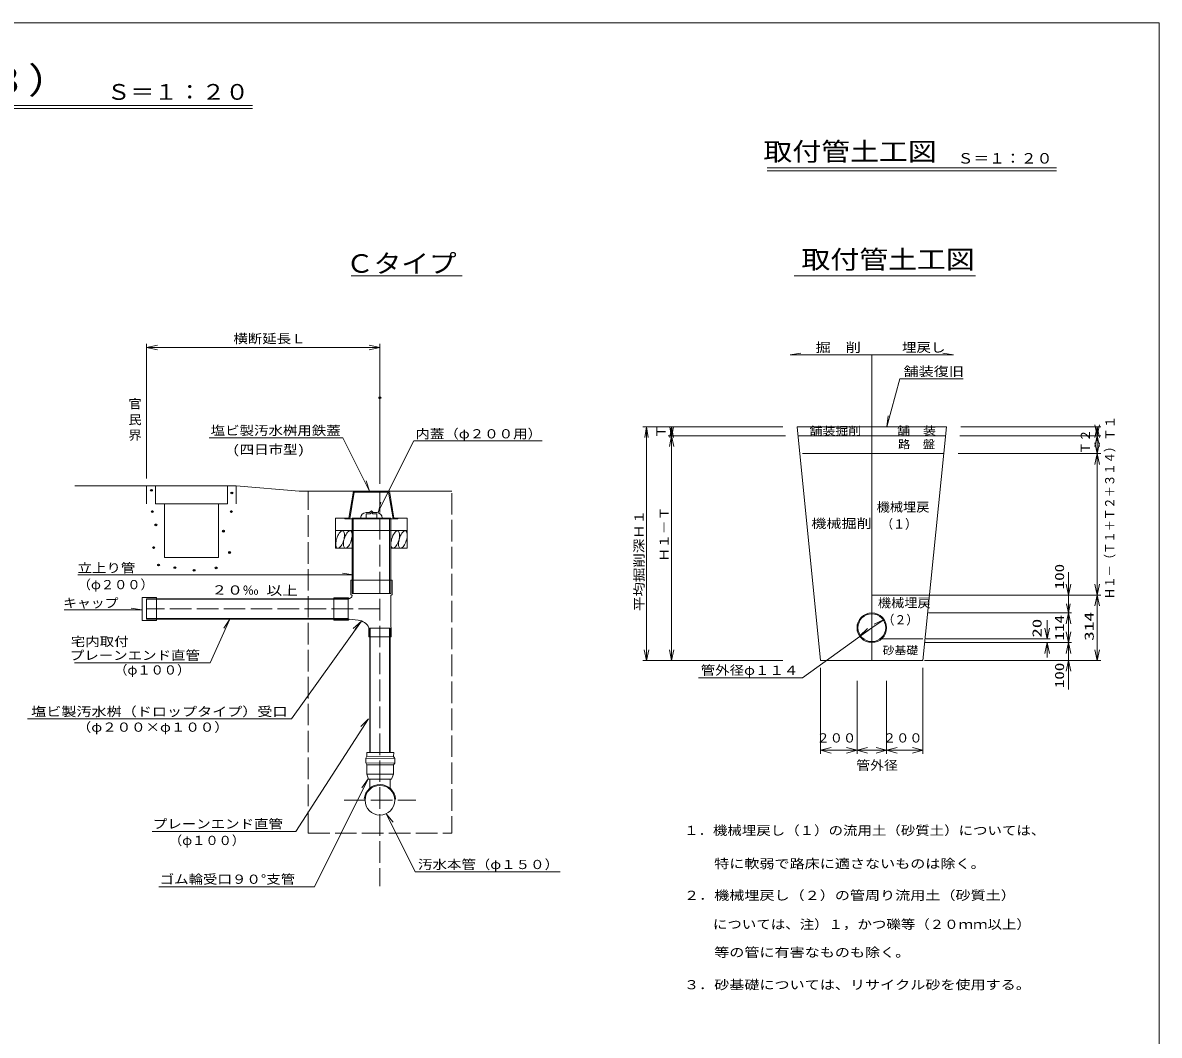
# Model space of a CAD drawing. Units: millimetres on the paper. Extents: x -390 to 406, y -282 to 282.
# Drawn here: x 88.9 to 405.5, y 0 to 282 of the extents above; entities that cross this region are included whole.
import ezdxf
from ezdxf.enums import TextEntityAlignment as Align

# ---------------------------------------------------------------- set-up
doc = ezdxf.new("R2010")
doc.units = ezdxf.units.MM
doc.header["$PDMODE"] = 32
doc.header["$PDSIZE"] = 0.5
doc.linetypes.add('DASHED', pattern=[7.5, 6, -1.5])
for name, color, linetype, lineweight in [('0-1__0-1_レイヤ1', 7, 'Continuous', 18), ('0-2__0-2_レイヤ2', 7, 'Continuous', 18), ('0-3__0-3_レイヤ3', 7, 'Continuous', 18), ('0-4__0-4_レイヤ4', 7, 'Continuous', 18), ('1-D__0-0_', 7, 'Continuous', 18)]:
    doc.layers.add(name, color=color, linetype=linetype, lineweight=lineweight)
for name, color, linetype in [('0-6__0-6_レイヤ22', 7, 'Continuous'), ('0-7__0-8_レイヤ53', 7, 'Continuous'), ('0-8__0-9_レイヤ59', 7, 'Continuous'), ('0-9__0-A_レイヤ66', 7, 'Continuous'), ('0-B__0-C_レイヤ72', 7, 'Continuous'), ('0-C__0-D_レイヤ76', 7, 'Continuous'), ('0-D__0-E_レイヤ77', 7, 'Continuous'), ('1-0__1-2_レイヤ118', 7, 'Continuous'), ('1-4__1-6_レイヤ153', 7, 'Continuous'), ('1-6__1-8_レイヤ190', 7, 'Continuous'), ('1-8__1-B_レイヤ200', 7, 'Continuous'), ('1-9__1-C_レイヤ202', 7, 'Continuous')]:
    doc.layers.add(name, color=color, linetype=linetype)
doc.styles.add('ＭＳ ゴシック', font='')
doc.styles.get('ＭＳ ゴシック').set_extended_font_data('MS Gothic')

msp = doc.modelspace()

# ---------------------------------------------------------------- linework, layer by layer
at = {"layer": '0-1__0-1_レイヤ1'}
for p, q in [((-124.846, 258.94), (152.917, 258.94)), ((-124.846, 258.14), (152.917, 258.14)), ((296.306, 241.554), (337.889, 241.554)), ((376.849, 241.554), (296.306, 241.554)), ((296.306, 240.754), (337.889, 240.754)), ((376.849, 240.754), (296.306, 240.754)), ((305.688, 189.991), (302.688, 189.491)), ((345.188, 189.991), (348.188, 189.491)), ((302.688, 189.491), (348.188, 189.491)), ((325.438, 189.491), (325.438, 104.367)), ((329.654, 169.491), (333.224, 182.804)), ((333.224, 182.804), (350.888, 182.804)), ((262.188, 166.491), (262.688, 169.491)), ((262.688, 104.367), (262.688, 169.491)), ((263.188, 166.491), (262.688, 169.491)), ((269.188, 166.491), (269.688, 169.491)), ((269.188, 169.443), (269.688, 166.443)), ((270.188, 166.491), (269.688, 169.491)), ((270.188, 169.443), (269.688, 166.443)), ((311.188, 104.367), (304.675, 169.491)), ((339.688, 104.367), (346.2, 169.491)), ((306.097, 161.991), (325.438, 161.991)), ((176.058, 135.663), (180.658, 135.663)), ((191.458, 135.663), (196.058, 135.663)), ((380.188, 117.617), (380.188, 129.012)), ((325.438, 122.617), (341.513, 122.617)), ((341.728, 122.617), (389.188, 122.617)), ((341.245, 117.617), (381.088, 117.617)), ((380.188, 117.617), (379.656, 120.117)), ((380.188, 117.617), (380.719, 120.117)), ((380.188, 117.617), (380.825, 114.617)), ((144.932, 113.359), (146.618, 115.89)), ((322.019, 111.183), (328.856, 115.8)), ((326.09, 114.536), (328.856, 115.8)), ((374.279, 110.417), (374.279, 115.599)), ((306.158, 99.574), (325.438, 113.492)), ((324.226, 113.276), (322.019, 111.183)), ((380.188, 109.367), (379.55, 112.367)), ((380.188, 109.367), (380.825, 112.367)), ((340.088, 109.367), (381.088, 109.367)), ((340.439, 110.417), (375.147, 110.417)), ((374.279, 109.367), (374.279, 105.257)), ((380.188, 109.367), (379.55, 106.367)), ((380.188, 96.304), (380.188, 109.367)), ((380.188, 109.367), (380.825, 106.367)), ((388.188, 104.367), (388.188, 110.417)), ((340.088, 104.367), (381.088, 104.367)), ((306.158, 99.574), (277.208, 99.574)), ((321.313, 98.725), (321.313, 78.367)), ((329.563, 78.367), (329.563, 98.725)), ((311.188, 79.367), (314.085, 80.143)), ((311.188, 79.367), (314.085, 80.143)), ((311.188, 79.367), (314.085, 80.143)), ((311.188, 79.367), (314.085, 80.143)), ((311.188, 79.367), (314.085, 80.143)), ((311.188, 79.367), (314.085, 78.59)), ((311.188, 79.367), (314.085, 78.59)), ((311.188, 79.367), (314.085, 78.59)), ((311.188, 79.367), (314.085, 78.59)), ((311.188, 79.367), (314.085, 78.59)), ((311.188, 79.367), (321.313, 79.367)), ((321.313, 79.367), (318.415, 80.143)), ((321.313, 79.367), (318.415, 78.59)), ((321.313, 79.367), (324.21, 80.143)), ((321.313, 79.367), (329.563, 79.367)), ((321.313, 79.367), (324.21, 78.59)), ((329.563, 79.367), (326.665, 80.143)), ((329.563, 79.367), (326.665, 78.59)), ((329.563, 79.367), (332.46, 80.143)), ((329.563, 79.367), (339.688, 79.367)), ((329.563, 79.367), (332.46, 78.59)), ((339.688, 79.367), (336.79, 80.143)), ((339.688, 79.367), (336.79, 78.59))]:
    msp.add_line(p, q, dxfattribs=at)
at = {"layer": '0-1__0-1_レイヤ1', "linetype": 'DASHED'}
for p, q in [((168.433, 56.332), (168.433, 151.554)), ((208.433, 151.009), (208.433, 56.332)), ((168.433, 56.332), (208.433, 56.332))]:
    msp.add_line(p, q, dxfattribs=at)
at = {"layer": '0-1__0-1_レイヤ1'}
for points in [[(329.948, 172.518), (329.654, 169.491), (329.948, 172.518)], [(300.688, 169.491), (261.688, 169.491), (300.688, 169.491)], [(269.688, 104.367), (269.688, 161.991), (269.688, 169.491)], [(305.37, 169.491), (325.438, 169.491), (304.675, 169.491)], [(346.2, 169.491), (325.438, 169.491), (346.2, 169.491)], [(350.188, 169.491), (389.188, 169.491), (350.188, 169.491)], [(388.188, 110.417), (388.188, 161.991), (388.188, 166.991), (388.188, 169.491)], [(301.415, 166.991), (268.688, 166.991), (301.415, 166.991)], [(304.925, 166.991), (325.438, 166.991), (305.612, 166.991)], [(325.438, 166.991), (345.95, 166.991), (325.438, 166.991)], [(349.945, 166.991), (389.188, 166.991), (349.945, 166.991)], [(325.438, 161.991), (345.45, 161.991), (325.438, 161.991)], [(349.46, 161.991), (389.188, 161.991), (349.46, 161.991)], [(380.188, 109.367), (380.188, 117.617), (379.55, 114.617)], [(339.673, 110.417), (328.187, 110.417), (339.673, 110.417)], [(350.188, 109.367), (381.088, 109.367), (350.188, 109.367)], [(300.688, 104.367), (261.688, 104.367), (300.688, 104.367)], [(311.188, 104.367), (325.438, 104.367), (311.688, 104.367)], [(311.188, 102.367), (311.188, 78.367), (311.188, 102.367)], [(339.688, 104.367), (325.438, 104.367), (339.188, 104.367)], [(339.688, 102.367), (339.688, 78.367), (339.688, 102.367)], [(350.188, 104.367), (389.188, 104.367), (350.188, 104.367)]]:
    msp.add_lwpolyline(points, dxfattribs=at)
for radius, start, end in [(4.125, 90, 270), (4.125, 90, 270), (3.87, 90, 270), (3.87, 90, 270), (4.125, 270, 90), (4.125, 270, 90), (3.87, 270, 90), (3.87, 270, 90)]:
    msp.add_arc((325.438, 113.492), radius, start, end, dxfattribs=at)
at = {"layer": '0-2__0-2_レイヤ2'}
for points in [[(405.5, 282), (-390.5, 282), (-390.5, -282)], [(-390.5, -282), (405.5, -282), (405.5, 282)]]:
    msp.add_lwpolyline(points, dxfattribs=at)
at = {"layer": '0-3__0-3_レイヤ3'}
for p, q in [((180.433, 211.554), (211.343, 211.554)), ((303.855, 211.554), (343.438, 211.554)), ((354.34, 211.554), (303.855, 211.554)), ((325.438, 211.554), (305.855, 211.554)), ((123.433, 155.054), (123.433, 192.554)), ((123.433, 191.554), (126.433, 192.192)), ((123.433, 191.554), (188.433, 191.554)), ((123.433, 191.554), (126.433, 190.916)), ((188.433, 191.554), (185.433, 192.192)), ((188.433, 191.554), (185.433, 190.916)), ((188.433, 153.554), (188.433, 192.554)), ((325.438, 104.367), (325.438, 189.491)), ((388.188, 166.991), (387.55, 169.991)), ((388.188, 169.491), (387.55, 166.491)), ((388.188, 166.991), (388.825, 169.991)), ((388.188, 169.491), (388.825, 166.491)), ((178.119, 166.359), (140.885, 166.359)), ((185.521, 151.554), (178.119, 166.359)), ((269.688, 166.991), (269.05, 163.991)), ((269.688, 166.991), (270.325, 163.991)), ((388.188, 166.991), (387.55, 163.991)), ((388.188, 161.991), (387.55, 164.991)), ((388.188, 166.991), (388.825, 163.991)), ((388.188, 161.991), (388.825, 164.991)), ((388.188, 161.991), (387.55, 158.991)), ((388.188, 161.991), (388.825, 158.991)), ((118.433, 153.054), (103.433, 153.054)), ((123.433, 153.054), (118.433, 153.054)), ((123.433, 153.054), (123.433, 148.054)), ((145.933, 153.054), (123.433, 153.054)), ((125.933, 153.054), (123.433, 153.054)), ((125.933, 148.054), (125.933, 153.054)), ((145.933, 153.054), (145.933, 148.054)), ((148.433, 153.054), (145.933, 153.054)), ((148.433, 153.054), (148.433, 148.054)), ((165.933, 151.554), (148.433, 153.054)), ((185.521, 151.554), (184.627, 154.461)), ((208.433, 151.554), (165.933, 151.554)), ((181.058, 151.554), (179.808, 144.054)), ((181.274, 151.299), (180.024, 143.799)), ((181.058, 151.554), (191.058, 151.554)), ((181.274, 151.299), (190.842, 151.299)), ((190.842, 151.299), (192.092, 143.799)), ((191.058, 151.554), (192.308, 144.054)), ((128.433, 148.054), (125.933, 148.054)), ((143.433, 148.054), (128.433, 148.054)), ((128.433, 133.054), (128.433, 148.054)), ((143.433, 148.054), (143.433, 133.054)), ((145.933, 148.054), (143.433, 148.054)), ((185.558, 145.554), (186.058, 146.054)), ((185.682, 145.254), (186.058, 145.63)), ((186.058, 146.054), (186.558, 145.554)), ((186.058, 145.63), (186.434, 145.254)), ((187.896, 145.516), (188.668, 148.484)), ((176.058, 135.663), (176.058, 144.054)), ((176.058, 144.054), (179.808, 144.054)), ((180.658, 144.054), (191.458, 144.054)), ((180.658, 144.054), (180.658, 123.054)), ((180.983, 143.799), (180.983, 123.054)), ((184.558, 145.554), (185.558, 145.554)), ((184.558, 145.254), (184.558, 144.054)), ((184.558, 145.254), (185.682, 145.254)), ((186.434, 145.254), (187.558, 145.254)), ((186.558, 145.554), (187.558, 145.554)), ((187.542, 145.254), (187.542, 144.054)), ((191.133, 143.799), (191.133, 123.054)), ((191.458, 144.054), (191.458, 123.054)), ((192.308, 144.054), (196.058, 144.054)), ((193.458, 144.054), (193.458, 143.799)), ((196.058, 144.054), (196.058, 135.663)), ((181.058, 140.554), (176.058, 140.554)), ((191.058, 140.554), (181.058, 140.554)), ((196.058, 140.554), (191.058, 140.554)), ((143.433, 133.054), (128.433, 133.054)), ((180.983, 128.237), (104.294, 128.237)), ((180.983, 128.237), (177.983, 128.737)), ((180.308, 126.74), (180.308, 122.74)), ((191.808, 126.74), (180.308, 126.74)), ((191.808, 126.74), (191.808, 122.74)), ((380.188, 122.617), (379.55, 125.617)), ((380.188, 122.617), (380.825, 125.617)), ((388.188, 122.617), (387.55, 125.617)), ((388.188, 122.617), (388.825, 125.617)), ((126.183, 121.889), (122.183, 121.889)), ((122.183, 115.515), (122.183, 121.889)), ((179.558, 121.59), (123.433, 121.59)), ((123.433, 121.59), (123.433, 115.89)), ((179.558, 121.44), (123.433, 121.44)), ((126.183, 115.515), (126.183, 121.889)), ((175.558, 121.84), (175.558, 115.64)), ((179.558, 121.84), (175.558, 121.84)), ((179.558, 121.84), (179.858, 121.59)), ((179.558, 115.89), (179.558, 121.59)), ((180.308, 122.74), (180.658, 122.44)), ((191.458, 123.054), (180.658, 123.054)), ((191.808, 122.74), (191.458, 122.44)), ((191.458, 113.74), (191.458, 122.44)), ((388.188, 122.617), (387.55, 119.617)), ((388.188, 122.617), (388.825, 119.617)), ((122.138, 118.448), (100.505, 118.448)), ((122.138, 118.448), (119.138, 118.948)), ((126.183, 115.515), (122.183, 115.515)), ((179.558, 116.04), (123.433, 116.04)), ((179.558, 115.89), (123.433, 115.89)), ((146.618, 115.89), (141.149, 103.726)), ((179.558, 115.64), (175.558, 115.64)), ((183.261, 115.377), (180.997, 113.308)), ((183.261, 115.377), (181.472, 112.917)), ((185.333, 113.49), (185.333, 110.99)), ((191.533, 110.99), (185.333, 110.99)), ((191.283, 113.369), (185.583, 113.369)), ((185.583, 113.369), (185.583, 78.788)), ((185.733, 113.369), (185.733, 78.787)), ((191.133, 113.369), (191.133, 78.748)), ((191.283, 113.369), (191.283, 78.747)), ((191.458, 113.74), (191.533, 113.49)), ((191.533, 113.49), (191.533, 110.99)), ((374.279, 110.417), (373.641, 113.417)), ((374.279, 110.417), (374.916, 113.417)), ((374.279, 109.367), (373.641, 106.367)), ((374.279, 109.367), (374.916, 106.367)), ((262.688, 104.367), (262.05, 107.367)), ((262.688, 104.367), (263.325, 107.367)), ((269.688, 104.367), (269.05, 107.367)), ((269.688, 104.367), (270.325, 107.367)), ((388.188, 104.367), (387.55, 107.367)), ((388.188, 104.367), (388.825, 107.367)), ((141.149, 103.726), (103.319, 103.726)), ((380.188, 104.367), (379.55, 101.367)), ((380.188, 104.367), (380.825, 101.367)), ((185.284, 88.175), (183.123, 85.999)), ((185.183, 71.382), (183.394, 68.923)), ((185.583, 68.777), (185.583, 71.333)), ((191.283, 71.333), (191.283, 68.777)), ((184.072, 65.806), (184.321, 65.786)), ((192.8, 65.72), (192.551, 65.705)), ((190.159, 61.711), (192.073, 59.314))]:
    msp.add_line(p, q, dxfattribs=at)
at = {"layer": '0-3__0-3_レイヤ3', "linetype": 'DASHED'}
for p, q in [((188.433, 151.554), (188.433, 41.488)), ((188.433, 118.74), (123.433, 118.74)), ((178.433, 65.458), (198.433, 65.458))]:
    msp.add_line(p, q, dxfattribs=at)
at = {"layer": '0-3__0-3_レイヤ3'}
for points in [[(187.866, 145.575), (197.866, 165.575), (233.623, 165.575)], [(178.658, 144.054), (178.658, 143.799), (180.658, 143.799)], [(180.658, 143.799), (191.458, 143.799), (193.458, 143.799)], [(183.261, 115.377), (163.769, 88.139), (90.239, 88.139)], [(179.558, 115.64), (179.858, 115.89), (182.391, 115.58)], [(185.284, 88.175), (165.052, 56.784), (124.959, 56.784)], [(185.183, 71.382), (170.183, 41.382), (126.809, 41.382)], [(190.14, 61.772), (198.285, 45.482), (238.602, 45.482)]]:
    msp.add_lwpolyline(points, dxfattribs=at)
msp.add_circle((188.433, 65.458), 4.125, dxfattribs=at)
for centre, radius, start, end in [((184.558, 144.054), 1.5, 90, 179.99998), ((187.558, 144.054), 1.5, 0, 90), ((179.667, 122.572), 1, 281.02939, 352.44199), ((182.125, 112.09), 3.5, 23.57729, 85.63799), ((188.433, 65.458), 4.375, 3.43419, 175.43129)]:
    msp.add_arc(centre, radius, start, end, dxfattribs=at)
at = {"layer": '0-4__0-4_レイヤ4'}
for points in [[(178.106, 140.447), (177.929, 140.463), (177.734, 140.405), (177.528, 140.277), (177.317, 140.082), (177.107, 139.825), (176.905, 139.514), (176.716, 139.159), (176.547, 138.771), (176.402, 138.362), (176.286, 137.943), (176.203, 137.528), (176.155, 137.129), (176.143, 136.759), (176.168, 136.428), (176.229, 136.146), (176.325, 135.923), (176.452, 135.765), (176.606, 135.677), (176.783, 135.661), (176.977, 135.718), (177.183, 135.846), (177.395, 136.042), (177.605, 136.299), (177.807, 136.61), (177.996, 136.964), (178.165, 137.352), (178.31, 137.762), (178.425, 138.18), (178.509, 138.596), (178.557, 138.994), (178.569, 139.365), (178.543, 139.696), (178.482, 139.977), (178.387, 140.2), (178.26, 140.358)], [(180.231, 140.447), (180.054, 140.463), (179.859, 140.405), (179.653, 140.277), (179.442, 140.082), (179.232, 139.825), (179.03, 139.514), (178.841, 139.159), (178.672, 138.771), (178.527, 138.362), (178.411, 137.943), (178.328, 137.528), (178.28, 137.129), (178.268, 136.759), (178.293, 136.428), (178.354, 136.146), (178.45, 135.923), (178.577, 135.765), (178.731, 135.677), (178.908, 135.661), (179.102, 135.718), (179.308, 135.846), (179.519, 136.042), (179.729, 136.299), (179.932, 136.61), (180.121, 136.964), (180.29, 137.352), (180.435, 137.762), (180.55, 138.18), (180.634, 138.596), (180.682, 138.994), (180.694, 139.365), (180.668, 139.696), (180.607, 139.977), (180.512, 140.2), (180.385, 140.358)], [(193.448, 140.447), (193.271, 140.463), (193.077, 140.405), (192.871, 140.277), (192.66, 140.082), (192.45, 139.825), (192.247, 139.514), (192.058, 139.159), (191.889, 138.771), (191.744, 138.362), (191.629, 137.943), (191.545, 137.528), (191.497, 137.129), (191.486, 136.759), (191.511, 136.428), (191.572, 136.146), (191.667, 135.923), (191.794, 135.765), (191.948, 135.677), (192.125, 135.661), (192.32, 135.718), (192.526, 135.846), (192.737, 136.042), (192.947, 136.299), (193.149, 136.61), (193.338, 136.964), (193.508, 137.352), (193.652, 137.762), (193.768, 138.18), (193.851, 138.596), (193.899, 138.994), (193.911, 139.365), (193.886, 139.696), (193.825, 139.977), (193.729, 140.2), (193.603, 140.358)], [(195.573, 140.447), (195.396, 140.463), (195.202, 140.405), (194.996, 140.277), (194.785, 140.082), (194.575, 139.825), (194.372, 139.514), (194.183, 139.159), (194.014, 138.771), (193.869, 138.362), (193.754, 137.943), (193.67, 137.528), (193.622, 137.129), (193.61, 136.759), (193.636, 136.428), (193.697, 136.146), (193.792, 135.923), (193.919, 135.765), (194.073, 135.677), (194.25, 135.661), (194.445, 135.718), (194.651, 135.846), (194.862, 136.042), (195.072, 136.299), (195.274, 136.61), (195.463, 136.964), (195.632, 137.352), (195.777, 137.762), (195.893, 138.18), (195.976, 138.596), (196.024, 138.994), (196.036, 139.365), (196.011, 139.696), (195.95, 139.977), (195.854, 140.2), (195.727, 140.358)]]:
    msp.add_lwpolyline(points, close=True, dxfattribs=at)
at = {"layer": '0-6__0-6_レイヤ22'}
msp.add_point((126.785, 130.972), dxfattribs=at)
at = {"layer": '0-7__0-8_レイヤ53'}
msp.add_point((146.556, 134.462), dxfattribs=at)
at = {"layer": '0-8__0-9_レイヤ59'}
msp.add_point((144.825, 140.398), dxfattribs=at)
at = {"layer": '0-9__0-A_レイヤ66'}
for p in [(125.037, 145.84), (147.051, 145.84)]:
    msp.add_point(p, dxfattribs=at)
at = {"layer": '0-B__0-C_レイヤ72'}
msp.add_point((124.789, 151.776), dxfattribs=at)
at = {"layer": '0-C__0-D_レイヤ76'}
msp.add_point((131.341, 130.239), dxfattribs=at)
at = {"layer": '0-D__0-E_レイヤ77'}
msp.add_point((142.784, 130.15), dxfattribs=at)
at = {"layer": '1-0__1-2_レイヤ118'}
msp.add_point((125.408, 135.822), dxfattribs=at)
at = {"layer": '1-4__1-6_レイヤ153'}
msp.add_point((188.433, 177.554), dxfattribs=at)
at = {"layer": '1-6__1-8_レイヤ190'}
msp.add_point((126.026, 142.13), dxfattribs=at)
at = {"layer": '1-8__1-B_レイヤ200'}
msp.add_point((147.175, 151.034), dxfattribs=at)
at = {"layer": '1-9__1-C_レイヤ202'}
msp.add_point((136.659, 129.497), dxfattribs=at)
at = {"layer": '1-D__0-0_'}
for p, q in [((184.46, 75.881), (184.469, 77.146)), ((184.469, 77.146), (184.776, 77.694)), ((192.554, 77.088), (184.469, 77.146)), ((184.776, 77.694), (184.784, 78.794)), ((192.256, 77.64), (184.776, 77.694)), ((192.263, 78.74), (184.784, 78.794)), ((192.256, 77.64), (192.263, 78.74)), ((192.545, 75.823), (184.46, 75.881)), ((184.759, 75.329), (184.46, 75.881)), ((184.74, 72.744), (184.759, 75.329)), ((192.239, 75.275), (184.759, 75.329)), ((192.239, 75.275), (192.545, 75.823)), ((185.28, 71.365), (184.74, 72.744)), ((192.22, 72.69), (184.74, 72.744)), ((191.66, 71.319), (185.28, 71.365))]:
    msp.add_line(p, q, dxfattribs=at)
for points in [[(192.545, 75.823), (192.554, 77.088), (192.256, 77.64)], [(191.66, 71.319), (192.22, 72.69), (192.239, 75.275)]]:
    msp.add_lwpolyline(points, dxfattribs=at)

# ---------------------------------------------------------------- texts
at = {"layer": '0-1__0-1_レイヤ1', "style": 'ＭＳ ゴシック'}
for s, height, width, p in [('φ１００mm汚水取付管工標準図（１／３）', 7.331, 1.2, (-122.649, 260.088)), ('Ｓ＝１：２０', 4.399, 1.1, (112.355, 259.209)), ('取付管土工図', 5.132, 1.15, (295.23, 242.014)), ('Ｓ＝１：２０', 2.933, 1.1, (349.337, 241.892)), ('掘\u3000削', 2.566, 1.2, (309.768, 189.525)), ('埋戻し', 2.566, 1.15, (333.844, 189.525)), ('舗装復旧', 2.566, 1.2, (334.274, 182.838)), ('舗装掘削', 2.199, 1.2, (308.092, 166.556)), ('舗\u3000装', 2.199, 1.2, (332.491, 166.591)), ('路\u3000盤', 2.199, 1.15, (332.721, 162.813)), ('機械埋戻', 2.566, 1.05, (326.782, 145.057)), ('機械掘削', 2.566, 1.2, (308.58, 140.492)), ('（１）', 2.566, 0.95, (328.052, 140.344)), ('機械埋戻', 2.566, 1.05, (327.131, 118.385)), ('（２）', 2.566, 0.95, (328.401, 113.672)), ('砂基礎', 2.199, 1.1, (328.452, 105.407)), ('管外径φ１１４', 2.566, 1.15, (277.771, 99.613)), ('２００', 2.566, 1.05, (310.046, 80.766)), ('２００', 2.566, 1.05, (328.532, 80.766)), ('管外径', 2.566, 1.1, (321.129, 73.149)), ('１．機械埋戻し（１）の流用土（砂質土）については、', 2.566, 1.15, (273.138, 54.995)), ('\u3000\u3000特に軟弱で路床に適さないものは除く。', 2.566, 1.2, (273.138, 45.744)), ('２．機械埋戻し（２）の管周り流用土（砂質土）', 2.566, 1.2, (273.138, 36.925)), ('\u3000\u3000については、注）１，かつ礫等（２０ｍｍ以上）', 2.566, 1.15, (273.138, 28.854)), ('\u3000\u3000等の管に有害なものも除く。', 2.566, 1.2, (273.138, 21.045)), ('３．砂基礎については、リサイクル砂を使用する。', 2.566, 1.2, (273.138, 12.025))]:
    msp.add_text(s, height=height, dxfattribs=dict(at, width=width)).set_placement(p, align=Align.BOTTOM_LEFT)
for s, p in [('Ｔ１', (393.851, 165.541)), ('Ｔ２', (386.967, 161.791))]:
    msp.add_text(s, height=2.566, rotation=90, dxfattribs=at).set_placement(p, align=Align.BOTTOM_LEFT)
for s, width, p in [('Ｔ', 1.1, (268.777, 166.154)), ('Ｈ１－（Ｔ１＋Ｔ２＋３１４）', 0.9, (393.752, 121.458)), ('Ｈ１－Ｔ', 1.1, (269.654, 131.851)), ('平均掘削深Ｈ１', 1.15, (262.654, 118.155)), ('100', 1.35, (379.754, 124.21)), ('314', 1.55, (388.018, 109.819)), ('20', 1.5, (373.483, 110.758)), ('114', 1.35, (379.754, 109.991)), ('100', 1.35, (379.754, 96.686))]:
    msp.add_text(s, height=2.566, rotation=90, dxfattribs=dict(at, width=width)).set_placement(p, align=Align.BOTTOM_LEFT)
at = {"layer": '0-3__0-3_レイヤ3', "style": 'ＭＳ ゴシック'}
for s, height, width, p in [('取付管土工図', 5.132, 1.15, (305.816, 211.959)), ('Ｃタイプ', 5.132, 1.1, (178.983, 210.836)), ('横断延長Ｌ', 2.566, 1.15, (147.604, 191.968)), ('官', 2.566, 1.05, (118.38, 173.815)), ('民', 2.566, 1.05, (118.38, 169.414)), ('界', 2.566, 1.05, (118.38, 165.061)), ('塩ビ製汚水桝用鉄蓋', 2.566, 1.15, (141.279, 166.392)), ('内蓋（φ２００用）', 2.566, 1.15, (198.323, 165.463)), ('(四日市型)', 2.566, 1.15, (147.369, 161.088)), ('立上り管', 2.566, 1.15, (104.212, 128.119)), ('（φ２００）', 2.566, 1.05, (104.263, 123.461)), ('キャップ', 2.566, 1.1, (100.205, 118.33)), ('宅内取付', 2.566, 1.15, (102.319, 107.601)), ('プレーンエンド直管', 2.566, 1.15, (102.068, 103.76)), ('（φ１００）', 2.566, 1.05, (114.432, 99.694)), ('塩ビ製汚水桝（ドロップタイプ）受口', 2.566, 1.2, (91.3, 88.102)), ('（φ２００×φ１００）', 2.566, 1.15, (104.006, 83.761)), ('プレーンエンド直管', 2.566, 1.15, (125.185, 56.818)), ('（φ１００）', 2.566, 1.05, (129.685, 52.214)), ('汚水本管（φ１５０）', 2.566, 1.15, (199.035, 45.516)), ('ゴム輪受口９０°支管', 2.566, 1.15, (127.097, 41.416))]:
    msp.add_text(s, height=height, dxfattribs=dict(at, width=width)).set_placement(p, align=Align.BOTTOM_LEFT)
at = {"layer": '0-4__0-4_レイヤ4', "style": 'ＭＳ ゴシック', "width": 1.25}
msp.add_text('２０‰ 以上', height=2.566, rotation=359.5, dxfattribs=at).set_placement((141.498, 122.008), align=Align.BOTTOM_LEFT)

doc.saveas('drawing.dxf')
